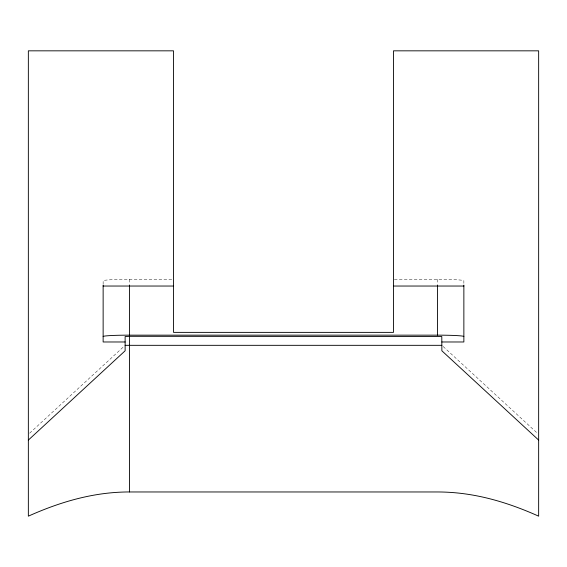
<?xml version="1.0" encoding="UTF-8"?>
<svg xmlns="http://www.w3.org/2000/svg" width="567" height="567" viewBox="0 0 567 567"><rect width="100%" height="100%" fill="white"/><g stroke="black" fill="none" stroke-linecap="round" stroke-linejoin="round"><path stroke-width="0.43" stroke-dasharray="2.83 2.13" d="M29.647 433.174L123.833 346.515M103.137 284.287L103.137 280.743A26.394 1.382 0 0 1 129.531 279.361L173.523 279.361M394.356 279.361L437.469 279.361A26.394 1.382 0 0 1 463.863 280.743L463.863 286.037M443.153 346.508L537.374 433.195M437.469 279.361L437.469 284.677M129.531 279.361L129.531 284.677"/><path stroke-width="0.85" d="M125.13 345.324L441.87 345.324M28.35 440.084L125.13 350.796L125.13 336.536L129.531 336.309L441.792 336.493L441.87 350.796L538.65 440.084M103.137 286.037L173.523 286.037M393.477 286.037L463.863 286.037M103.137 336.536A26.394 1.382 0 0 1 129.531 335.154L437.469 335.154A26.394 1.382 0 0 1 463.863 336.536M125.13 341.979L103.137 341.979L103.137 285.173M441.87 341.979L463.863 341.979L463.863 285.102M129.531 491.965L437.469 491.965A201.356 201.356 0 0 1 465.011 493.885C490.547 497.387 515.197 505.658 538.65 516.168L538.65 50.832L393.477 50.832L393.477 332.375L173.523 332.375L173.523 50.832L28.35 50.832L28.35 516.168C50.761 506.118 74.256 498.138 98.58 494.374A202.433 202.433 0 0 1 129.531 491.95L129.531 336.309M437.469 285.562L437.469 335.154M129.531 285.562L129.531 335.154"/></g></svg>
